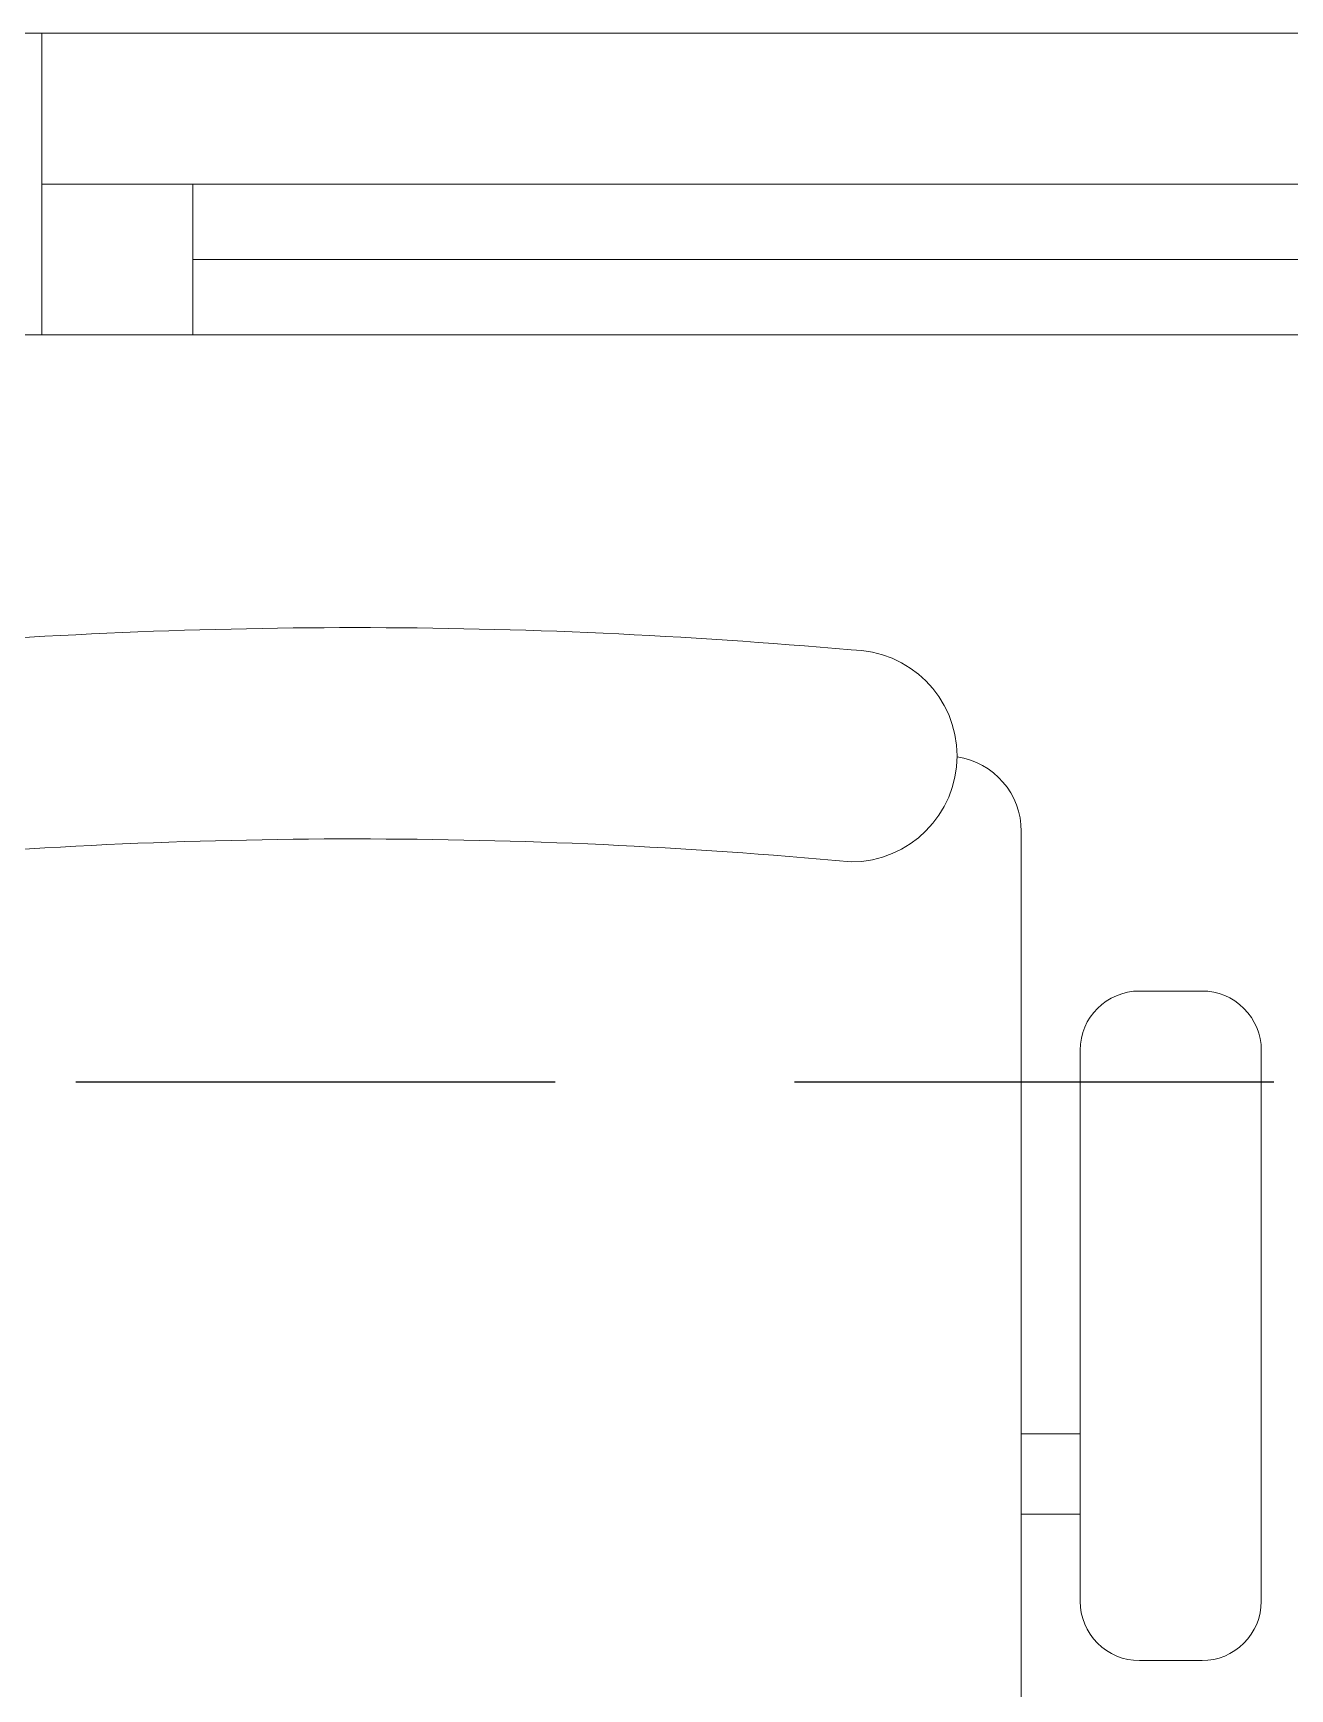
# Model space of a CAD drawing. Header units: inches. Extents: x -12418 to 57169, y -29325 to 19878.
# Drawn here: x 43700 to 44117, y -3296 to -2747 of the extents above; entities that cross this region are included whole.
import ezdxf

# ---------------------------------------------------------------- set-up
doc = ezdxf.new("R2010")
doc.units = ezdxf.units.IN
doc.header["$LTSCALE"] = 25
doc.header["$MEASUREMENT"] = 0
doc.linetypes.add('DASHDOT', pattern=[25.4, 12.7, -6.35, 0, -6.35])
doc.linetypes.add('HIDDEN', pattern=[9.524999999999999, 6.35, -3.175])
doc.layers.get('0').update_dxf_attribs({"color": 8})
for name, color, linetype, lineweight in [('00-Ground Floor$0$Aluminum', 251, 'Continuous', 5), ('00-Ground Floor$0$LOADING', 253, 'Continuous', 5), ('00-Ground Floor$0$Walls', 251, 'Continuous', 5), ('E-LITE-CLNG-CNDT', 6, 'DASHDOT', 35), ('E-POWR-FLOR-CNDT', 6, 'HIDDEN', 25)]:
    doc.layers.add(name, color=color, linetype=linetype, lineweight=lineweight)

# ---------------------------------------------------------------- blocks, each defined once
blk = doc.blocks.new('00-Ground Floor$0$GF21018-P')
at = {"color": 0}
for p, q in [((-0.2206958158158443, 0.4756307261486727), (-0.2206958158158443, 0.0674977280054634)), ((-0.2805980196294406, 0.3422072443699342), (-0.2598282612620899, 0.3422072443699342)), ((-0.3002131404457629, 0.322592123553612), (-0.3002131404457629, 0.1400010304266672)), ((-0.2402131404457641, 0.322592123553612), (-0.2402131404457641, 0.1400010304266708)), ((-0.2402131404457641, 0.2937232591883401), (-0.2206958158158443, 0.2937232591883365)), ((-0.2402131404457641, 0.2670847420663591), (-0.2206958158158443, 0.2670847420663591)), ((-0.2805980196294406, 0.1203859096103415), (-0.2598282612620899, 0.120385909610345))]:
    blk.add_line(p, q, dxfattribs=at)
for centre, radius, start, end in [((-0.2805980196294406, 0.322592123553612), 0.0196151208163253, 90, 180.0000000000001), ((-0.2598282612620899, 0.322592123553612), 0.0196151208163253, 359.9999999999999, 90), ((-0.2805980196294406, 0.1400010304266672), 0.0196151208163253, 180.0000000000001, 270.0000000000004), ((-0.2598282612620899, 0.1400010304266708), 0.0196151208163253, 270.0000000000006, 359.9999999999999), ((-0.1642902328567111, 0.0424977280054613), 0.0351139560901341, 90.00000000000004, 270), ((-4.0174444003e-06, 1.846735474002139), 1.776735474005004, 264.6945553321505, 275.3052680112835), ((-0.1956958158158457, 0.0674977280054634), 0.025, 179.9999999999999, 261.4720758531367), ((-3.2405935642e-06, 1.831363171438854), 1.831363171441721, 264.8532206013883, 275.1469821681523)]:
    blk.add_arc(centre, radius, start, end, dxfattribs=at)
blk = doc.blocks.new('00-Ground Floor$0$A$C37be4daf')
at = {"layer": '00-Ground Floor$0$Aluminum'}
for p, q in [((1416.012708463881, 598.2350409720093), (216.0127084634878, 598.2350409721257)), ((1341.012708463881, 548.2350409720093), (1341.012708463881, 598.2350409720093)), ((1391.012708463881, 498.2350409720093), (1391.012708463881, 598.2350409720093)), ((291.0127084634878, 573.2350409720093), (1341.012708463881, 573.2350409720093)), ((1391.012708463881, 548.2350409720093), (241.0127084634878, 548.2350409721257)), ((1416.012708463881, 498.2350409720093), (216.0127084634878, 498.2350409721257))]:
    blk.add_line(p, q, dxfattribs=at)
blk = doc.blocks.new('00-Ground Floor')
at = {"layer": '00-Ground Floor$0$Walls'}
for p, q in [((37849.50602714092, -2747.427106421324, -5.889685836021185e-07), (49047.92871180762, -2747.427106421324, -5.889685836021185e-07)), ((41799.04867779466, -2847.427106421383, -5.889685836021191e-07), (45182.92871180762, -2847.42710642179, -5.889685836021191e-07))]:
    blk.add_line(p, q, dxfattribs=at)
at = {"rotation": 180}
blk.add_blockref('00-Ground Floor$0$A$C37be4daf', (45094.11380120263, -2249.192065449315, -5.889685836021185e-07), dxfattribs=at)
at = {"layer": '00-Ground Floor$0$LOADING', "extrusion": (2.240207019314473e-05, 7.774263848676318e-06, 0.9999999997188542), "xscale": 1000, "yscale": 1000, "zscale": 1000, "rotation": 179.9985892349695}
blk.add_blockref('00-Ground Floor$0$GF21018-P', (43806.88019530741, -2944.387022379349, 0.9262507821812875), dxfattribs=at)

msp = doc.modelspace()

# ---------------------------------------------------------------- linework, layer by layer
at = {"layer": 'E-POWR-FLOR-CNDT'}
msp.add_lwpolyline([(43114.36863693854, -2971.17079309533), (43238.11232367958, -3094.91447976958), (44860.44133841585, -3094.91447976958, -0.4142135623730951), (44935.44133841585, -3169.91447976958), (44935.44133841585, -3484.281181952519), (45059.18502511173, -3608.024868671927)], format="xyb", dxfattribs=at)

# ---------------------------------------------------------------- block references
at = {"layer": 'E-LITE-CLNG-CNDT'}
msp.add_blockref('00-Ground Floor', (0, 0), dxfattribs=at)

doc.saveas('drawing.dxf')
